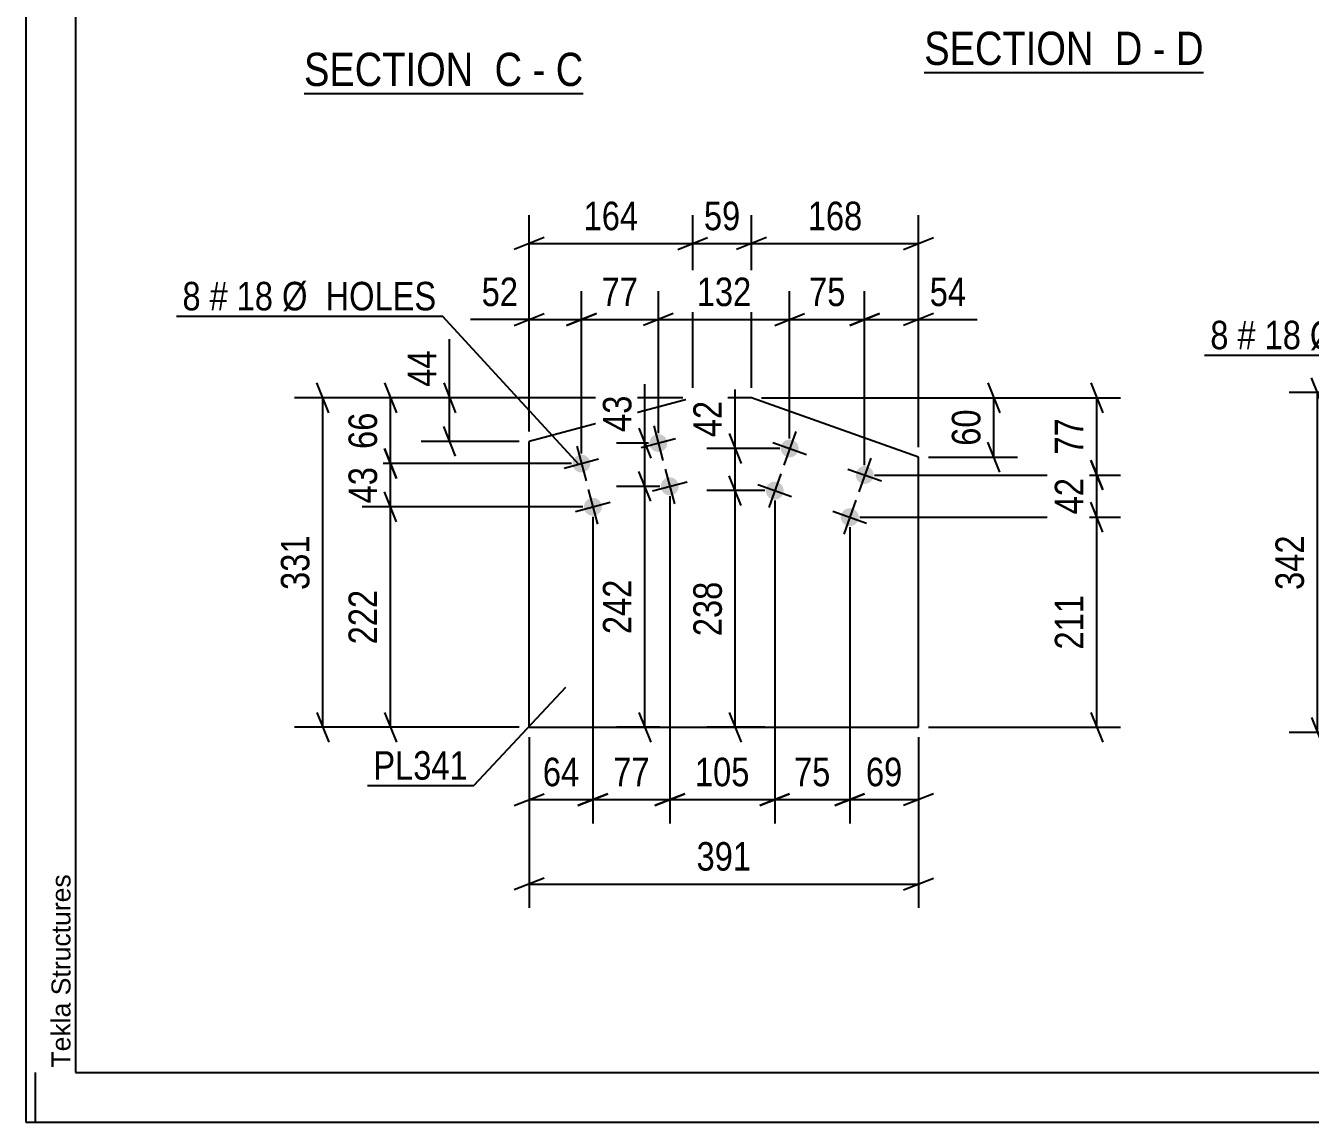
# Model space of a CAD drawing. Header units: millimetres. Extents: x 0 to 841, y 0 to 594.
# Drawn here: x 0 to 129.1, y 0 to 110.2 of the extents above; entities that cross this region are included whole.
import ezdxf

# ---------------------------------------------------------------- set-up
doc = ezdxf.new("R2010")
doc.units = ezdxf.units.MM
doc.styles.add('Arial', font='ARIAL.TTF', dxfattribs={"height": 0.2})
doc.styles.add('Arial Narrow', font='ARIALN.TTF', dxfattribs={"height": 0.2})

# ---------------------------------------------------------------- blocks, each defined once
blk = doc.blocks.new('Unknown-122569494-18 - 2041')
at = {"color": 6, "linetype": 'Continuous'}
blk.add_line((90.33, 105.53), (118.4, 105.53), dxfattribs=at)
at = {"color": 0, "linetype": 'Continuous'}
for points in [[(108.44, 106.28), (108.44, 109.78), (90.33, 109.78), (90.33, 106.28)], [(112.26, 106.28), (112.26, 109.78), (109.49, 109.78), (109.49, 106.28)], [(114.59, 106.28), (114.59, 109.78), (113.31, 109.78), (113.31, 106.28)], [(118.4, 106.28), (118.4, 109.78), (115.64, 109.78), (115.64, 106.28)]]:
    blk.add_wipeout(points, dxfattribs=at)
at = {"color": 7, "linetype": 'Continuous', "style": 'Arial Narrow'}
for s, p in [('SECTION ', (90.33, 106.28)), ('D', (109.49, 106.28)), ('D', (115.64, 106.28)), ('-', (113.31, 106.28))]:
    blk.add_text(s, height=3.34, dxfattribs=at).set_placement(p)
blk = doc.blocks.new('Unknown-122569494-1133')
at = {"color": 5, "linetype": 'Continuous'}
for p, q in [((0, 594), (0, 0)), ((5, 589), (5, 5)), ((1, 0), (1, 5)), ((5, 5), (836, 5)), ((0, 0), (841, 0))]:
    blk.add_line(p, q, dxfattribs=at)
at = {"color": 174, "linetype": 'Continuous', "style": 'Arial'}
blk.add_text('Tekla Structures', height=1.9102, rotation=90, dxfattribs=at).set_placement((4.5, 5.5))
blk = doc.blocks.new('Unknown-122569494-20 - 8133')
at = {"color": 6, "linetype": 'Continuous'}
blk.add_line((27.98, 103.41), (56.05, 103.41), dxfattribs=at)
at = {"color": 0, "linetype": 'Continuous'}
for points in [[(46.09, 104.16), (46.09, 107.66), (27.98, 107.66), (27.98, 104.16)], [(49.91, 104.16), (49.91, 107.66), (47.14, 107.66), (47.14, 104.16)], [(52.24, 104.16), (52.24, 107.66), (50.96, 107.66), (50.96, 104.16)], [(56.05, 104.16), (56.05, 107.66), (53.29, 107.66), (53.29, 104.16)]]:
    blk.add_wipeout(points, dxfattribs=at)
at = {"color": 7, "linetype": 'Continuous', "style": 'Arial Narrow'}
for s, p in [('SECTION ', (27.98, 104.16)), ('C', (47.14, 104.16)), ('C', (53.29, 104.16)), ('-', (50.96, 104.16))]:
    blk.add_text(s, height=3.34, dxfattribs=at).set_placement(p)
blk = doc.blocks.new('Part-122569494-1410 - 1394')
at = {"color": 2, "linetype": 'Continuous'}
for p, q in [((67.05, 72.81), (50.62, 68.44)), ((72.97, 72.81), (67.05, 72.81)), ((89.76, 66.85), (72.97, 72.81)), ((50.62, 39.7), (50.62, 68.44)), ((89.76, 39.7), (89.76, 66.85)), ((50.62, 39.7), (89.76, 39.7))]:
    blk.add_line(p, q, dxfattribs=at)
blk = doc.blocks.new('Bolt-122569494-1415 - 1394')
at = {"linetype": 'Continuous'}
for points in [[(77.65, 67.43, -1), (75.96, 68.04, -1)], [(85.19, 64.76, -1), (83.5, 65.36, -1)], [(76.15, 63.19, -1), (74.45, 63.79, -1)], [(83.69, 60.52, -1), (81.99, 61.12, -1)]]:
    blk.add_hatch(color=1, dxfattribs=at).paths.add_polyline_path(points)
at = {"color": 1, "linetype": 'Continuous'}
for p, q in [((77.41, 69.43), (76.2, 66.04)), ((75.11, 68.34), (78.5, 67.13)), ((84.95, 66.76), (83.74, 63.36)), ((75.9, 65.19), (74.7, 61.8)), ((82.65, 65.66), (86.04, 64.46)), ((73.6, 64.09), (77, 62.89)), ((83.44, 62.52), (82.24, 59.12)), ((81.14, 61.42), (84.54, 60.22))]:
    blk.add_line(p, q, dxfattribs=at)
blk = doc.blocks.new('Bolt-122569494-1420 - 1394')
at = {"linetype": 'Continuous'}
for points in [[(64.47, 68.5, -1), (62.73, 68.04, -1)], [(56.73, 66.44, -1), (55, 65.98, -1)], [(65.62, 64.15, -1), (63.88, 63.69, -1)], [(57.89, 62.1, -1), (56.15, 61.63, -1)]]:
    blk.add_hatch(color=1, dxfattribs=at).paths.add_polyline_path(points)
at = {"color": 1, "linetype": 'Continuous'}
for p, q in [((63.13, 70.01), (64.06, 66.53)), ((61.86, 67.81), (65.34, 68.73)), ((55.4, 67.95), (56.33, 64.47)), ((54.13, 65.75), (57.6, 66.68)), ((64.29, 65.66), (65.22, 62.18)), ((56.56, 63.6), (57.48, 60.13)), ((63.01, 63.46), (66.49, 64.38)), ((55.28, 61.4), (58.76, 62.33))]:
    blk.add_line(p, q, dxfattribs=at)
blk = doc.blocks.new('StraightDimension-122569494-1945 - 1704')
at = {"color": 7, "linetype": 'Continuous'}
for p, q in [((130.45, 71.84), (129.25, 74.84)), ((167.38, 73.34), (127, 73.34)), ((129.85, 39.18), (129.85, 73.34)), ((129.25, 40.68), (130.45, 37.68)), ((150.59, 39.18), (127, 39.18))]:
    blk.add_line(p, q, dxfattribs=at)
at = {"color": 0}
blk.add_wipeout([(129.1, 59.6), (124.9, 59.6), (124.9, 52.91), (129.1, 52.91)], dxfattribs=at)
at = {"color": 3, "style": 'Arial Narrow'}
blk.add_text('342', height=2.863, rotation=90.0002, dxfattribs=at).set_placement((128.5, 53.51))
blk = doc.blocks.new('StraightDimension-122569494-1422 - 1394')
at = {"color": 7, "linetype": 'Continuous'}
for p, q in [((50.62, 69.44), (50.62, 91.17)), ((67.05, 73.81), (67.05, 91.17)), ((52.12, 88.92), (49.12, 87.72)), ((50.62, 88.32), (67.05, 88.32)), ((65.55, 87.72), (68.55, 88.92))]:
    blk.add_line(p, q, dxfattribs=at)
at = {"color": 0}
blk.add_wipeout([(62.17, 89.07), (62.17, 93.27), (55.49, 93.27), (55.49, 89.07)], dxfattribs=at)
at = {"color": 3, "style": 'Arial Narrow'}
blk.add_text('164', height=2.863, dxfattribs=at).set_placement((56.09, 89.67))
blk = doc.blocks.new('StraightDimension-122569494-1498 - 1394')
at = {"color": 7, "linetype": 'Continuous'}
for p, q in [((50.62, 69.44), (50.62, 83.54)), ((55.87, 67.21), (55.87, 83.54)), ((50.62, 80.69), (44.71, 80.69)), ((50.62, 80.69), (44.71, 80.69)), ((49.12, 80.09), (52.12, 81.29)), ((50.62, 80.69), (55.87, 80.69)), ((57.37, 81.29), (54.37, 80.09))]:
    blk.add_line(p, q, dxfattribs=at)
at = {"color": 0}
blk.add_wipeout([(50.09, 81.44), (50.09, 85.64), (45.24, 85.64), (45.24, 81.44)], dxfattribs=at)
at = {"color": 3, "style": 'Arial Narrow'}
blk.add_text('52', height=2.863, dxfattribs=at).set_placement((45.84, 82.04))
blk = doc.blocks.new('StraightDimension-122569494-1434 - 1394')
at = {"color": 7, "linetype": 'Continuous'}
for p, q in [((67.05, 73.81), (67.05, 91.17)), ((72.97, 73.81), (72.97, 91.17)), ((65.55, 87.72), (68.55, 88.92)), ((67.05, 88.32), (72.97, 88.32)), ((74.47, 88.92), (71.47, 87.72))]:
    blk.add_line(p, q, dxfattribs=at)
at = {"color": 0}
blk.add_wipeout([(72.44, 89.07), (72.44, 93.27), (67.58, 93.27), (67.58, 89.07)], dxfattribs=at)
at = {"color": 3, "style": 'Arial Narrow'}
blk.add_text('59', height=2.863, dxfattribs=at).set_placement((68.18, 89.67))
blk = doc.blocks.new('StraightDimension-122569494-1543 - 1394')
at = {"color": 7, "linetype": 'Continuous'}
for p, q in [((107.07, 74.31), (108.27, 71.31)), ((73.97, 72.81), (110.07, 72.81)), ((107.67, 65.06), (107.67, 72.81)), ((108.27, 63.56), (107.07, 66.56)), ((85.34, 65.06), (110.07, 65.06))]:
    blk.add_line(p, q, dxfattribs=at)
at = {"color": 0}
blk.add_wipeout([(106.92, 71.36), (102.72, 71.36), (102.72, 66.51), (106.92, 66.51)], dxfattribs=at)
at = {"color": 3, "style": 'Arial Narrow'}
blk.add_text('77', height=2.863, rotation=90.0002, dxfattribs=at).set_placement((106.32, 67.11))
blk = doc.blocks.new('StraightDimension-122569494-1653 - 1394')
at = {"color": 7, "linetype": 'Continuous'}
for p, q in [((64.75, 62.92), (64.75, 30.03)), ((75.3, 62.49), (75.3, 30.03)), ((63.25, 31.83), (66.25, 33.03)), ((64.75, 32.43), (75.3, 32.43)), ((76.8, 33.03), (73.8, 31.83))]:
    blk.add_line(p, q, dxfattribs=at)
at = {"color": 0}
blk.add_wipeout([(73.37, 33.18), (73.37, 37.38), (66.68, 37.38), (66.68, 33.18)], dxfattribs=at)
at = {"color": 3, "style": 'Arial Narrow'}
blk.add_text('105', height=2.863, dxfattribs=at).set_placement((67.28, 33.78))
blk = doc.blocks.new('StraightDimension-122569494-1508 - 1394')
at = {"color": 7, "linetype": 'Continuous'}
for p, q in [((55.87, 67.21), (55.87, 83.54)), ((63.6, 69.27), (63.6, 83.54)), ((54.37, 80.09), (57.37, 81.29)), ((55.87, 80.69), (63.6, 80.69)), ((65.1, 81.29), (62.1, 80.09))]:
    blk.add_line(p, q, dxfattribs=at)
at = {"color": 0}
blk.add_wipeout([(62.16, 81.44), (62.16, 85.64), (57.3, 85.64), (57.3, 81.44)], dxfattribs=at)
at = {"color": 3, "style": 'Arial Narrow'}
blk.add_text('77', height=2.863, dxfattribs=at).set_placement((57.9, 82.04))
blk = doc.blocks.new('StraightDimension-122569494-1444 - 1394')
at = {"color": 7, "linetype": 'Continuous'}
for p, q in [((72.97, 73.81), (72.97, 91.17)), ((89.76, 67.85), (89.76, 91.17)), ((74.47, 88.92), (71.47, 87.72)), ((72.97, 88.32), (89.76, 88.32)), ((88.26, 87.72), (91.26, 88.92))]:
    blk.add_line(p, q, dxfattribs=at)
at = {"color": 0}
blk.add_wipeout([(84.7, 89.07), (84.7, 93.27), (78.02, 93.27), (78.02, 89.07)], dxfattribs=at)
at = {"color": 3, "style": 'Arial Narrow'}
blk.add_text('168', height=2.863, dxfattribs=at).set_placement((78.62, 89.67))
blk = doc.blocks.new('StraightDimension-122569494-1633 - 1394')
at = {"color": 7, "linetype": 'Continuous'}
for p, q in [((57.02, 60.86), (57.02, 30.03)), ((50.62, 38.7), (50.62, 30.03)), ((49.12, 31.83), (52.12, 33.03)), ((50.62, 32.43), (57.02, 32.43)), ((58.52, 33.03), (55.52, 31.83))]:
    blk.add_line(p, q, dxfattribs=at)
at = {"color": 0}
blk.add_wipeout([(56.25, 33.18), (56.25, 37.38), (51.39, 37.38), (51.39, 33.18)], dxfattribs=at)
at = {"color": 3, "style": 'Arial Narrow'}
blk.add_text('64', height=2.863, dxfattribs=at).set_placement((51.99, 33.78))
blk = doc.blocks.new('StraightDimension-122569494-1488 - 1394')
at = {"color": 7, "linetype": 'Continuous'}
for p, q in [((76.8, 68.73), (76.8, 83.54)), ((84.34, 66.06), (84.34, 83.54)), ((75.3, 80.09), (78.3, 81.29)), ((76.8, 80.69), (84.34, 80.69)), ((85.84, 81.29), (82.84, 80.09))]:
    blk.add_line(p, q, dxfattribs=at)
at = {"color": 0}
blk.add_wipeout([(83, 81.44), (83, 85.64), (78.15, 85.64), (78.15, 81.44)], dxfattribs=at)
at = {"color": 3, "style": 'Arial Narrow'}
blk.add_text('75', height=2.863, dxfattribs=at).set_placement((78.75, 82.04))
blk = doc.blocks.new('StraightDimension-122569494-1455 - 1394')
at = {"color": 7, "linetype": 'Continuous'}
for p, q in [((50.62, 38.7), (50.62, 21.55)), ((89.76, 38.7), (89.76, 21.55)), ((52.12, 24.55), (49.12, 23.35)), ((88.26, 23.35), (91.26, 24.55)), ((50.62, 23.95), (89.76, 23.95))]:
    blk.add_line(p, q, dxfattribs=at)
at = {"color": 0}
blk.add_wipeout([(73.53, 24.7), (73.53, 28.9), (66.84, 28.9), (66.84, 24.7)], dxfattribs=at)
at = {"color": 3, "style": 'Arial Narrow'}
blk.add_text('391', height=2.863, dxfattribs=at).set_placement((67.44, 25.3))
blk = doc.blocks.new('StraightDimension-122569494-1460 - 1394')
at = {"color": 7, "linetype": 'Continuous'}
for p, q in [((42.62, 72.81), (42.62, 78.71)), ((42.62, 72.81), (42.62, 78.71)), ((42.02, 74.31), (43.22, 71.31)), ((66.05, 72.81), (39.77, 72.81)), ((42.62, 68.44), (42.62, 72.81)), ((43.22, 66.94), (42.02, 69.94)), ((49.62, 68.44), (39.77, 68.44))]:
    blk.add_line(p, q, dxfattribs=at)
at = {"color": 0}
blk.add_wipeout([(41.87, 78.19), (37.67, 78.19), (37.67, 73.33), (41.87, 73.33)], dxfattribs=at)
at = {"color": 3, "style": 'Arial Narrow'}
blk.add_text('44', height=2.863, rotation=90.0002, dxfattribs=at).set_placement((41.27, 73.93))
blk = doc.blocks.new('StraightDimension-122569494-1469 - 1394')
at = {"color": 7, "linetype": 'Continuous'}
for p, q in [((96.72, 74.31), (97.92, 71.31)), ((73.97, 72.81), (99.72, 72.81)), ((97.32, 66.85), (97.32, 72.81)), ((97.92, 65.35), (96.72, 68.35)), ((90.76, 66.85), (99.72, 66.85))]:
    blk.add_line(p, q, dxfattribs=at)
at = {"color": 0}
blk.add_wipeout([(96.57, 72.26), (92.37, 72.26), (92.37, 67.4), (96.57, 67.4)], dxfattribs=at)
at = {"color": 3, "style": 'Arial Narrow'}
blk.add_text('60', height=2.863, rotation=90.0002, dxfattribs=at).set_placement((95.97, 68))
blk = doc.blocks.new('StraightDimension-122569494-1478 - 1394')
at = {"color": 7, "linetype": 'Continuous'}
for p, q in [((84.34, 66.06), (84.34, 83.54)), ((89.76, 67.85), (89.76, 83.54)), ((82.84, 80.09), (85.84, 81.29)), ((84.34, 80.69), (89.76, 80.69)), ((91.26, 81.29), (88.26, 80.09)), ((89.76, 80.69), (95.66, 80.69)), ((89.76, 80.69), (95.66, 80.69))]:
    blk.add_line(p, q, dxfattribs=at)
at = {"color": 0}
blk.add_wipeout([(95.14, 81.44), (95.14, 85.64), (90.28, 85.64), (90.28, 81.44)], dxfattribs=at)
at = {"color": 3, "style": 'Arial Narrow'}
blk.add_text('54', height=2.863, dxfattribs=at).set_placement((90.88, 82.04))
blk = doc.blocks.new('StraightDimension-122569494-1518 - 1394')
at = {"color": 7, "linetype": 'Continuous'}
for p, q in [((63.6, 69.27), (63.6, 83.54)), ((76.8, 68.73), (76.8, 83.54)), ((65.1, 81.29), (62.1, 80.09)), ((63.6, 80.69), (76.8, 80.69)), ((75.3, 80.09), (78.3, 81.29))]:
    blk.add_line(p, q, dxfattribs=at)
at = {"color": 0}
blk.add_wipeout([(73.54, 81.44), (73.54, 85.64), (66.86, 85.64), (66.86, 81.44)], dxfattribs=at)
at = {"color": 3, "style": 'Arial Narrow'}
blk.add_text('132', height=2.863, dxfattribs=at).set_placement((67.46, 82.04))
blk = doc.blocks.new('StraightDimension-122569494-1529 - 1394')
at = {"color": 7, "linetype": 'Continuous'}
for p, q in [((108.27, 59.32), (107.07, 62.32)), ((83.84, 60.82), (110.07, 60.82)), ((107.67, 39.7), (107.67, 60.82)), ((107.07, 41.2), (108.27, 38.2)), ((90.76, 39.7), (110.07, 39.7))]:
    blk.add_line(p, q, dxfattribs=at)
at = {"color": 0}
blk.add_wipeout([(106.92, 53.6), (102.72, 53.6), (102.72, 46.92), (106.92, 46.92)], dxfattribs=at)
at = {"color": 3, "style": 'Arial Narrow'}
blk.add_text('211', height=2.863, rotation=90.0002, dxfattribs=at).set_placement((106.32, 47.52))
blk = doc.blocks.new('StraightDimension-122569494-1594 - 1394')
at = {"color": 7, "linetype": 'Continuous'}
for p, q in [((71.93, 61.99), (70.73, 64.99)), ((74.3, 63.49), (68.48, 63.49)), ((71.33, 39.7), (71.33, 63.49)), ((70.73, 41.2), (71.93, 38.2)), ((74.3, 39.7), (68.48, 39.7))]:
    blk.add_line(p, q, dxfattribs=at)
at = {"color": 0}
blk.add_wipeout([(70.58, 54.94), (66.38, 54.94), (66.38, 48.26), (70.58, 48.26)], dxfattribs=at)
at = {"color": 3, "style": 'Arial Narrow'}
blk.add_text('238', height=2.863, rotation=90.0002, dxfattribs=at).set_placement((69.98, 48.86))
blk = doc.blocks.new('StraightDimension-122569494-1535 - 1394')
at = {"color": 7, "linetype": 'Continuous'}
for p, q in [((107.07, 66.56), (108.27, 63.56)), ((85.34, 65.06), (110.07, 65.06)), ((107.67, 60.82), (107.67, 65.06)), ((108.27, 59.32), (107.07, 62.32)), ((83.84, 60.82), (110.07, 60.82))]:
    blk.add_line(p, q, dxfattribs=at)
at = {"color": 0}
blk.add_wipeout([(106.92, 65.37), (102.72, 65.37), (102.72, 60.51), (106.92, 60.51)], dxfattribs=at)
at = {"color": 3, "style": 'Arial Narrow'}
blk.add_text('42', height=2.863, rotation=90.0002, dxfattribs=at).set_placement((106.32, 61.11))
blk = doc.blocks.new('StraightDimension-122569494-1552 - 1394')
at = {"color": 7, "linetype": 'Continuous'}
for p, q in [((36.07, 74.31), (37.27, 71.31)), ((66.05, 72.81), (33.82, 72.81)), ((36.67, 66.21), (36.67, 72.81)), ((37.27, 64.71), (36.07, 67.71)), ((54.87, 66.21), (33.82, 66.21))]:
    blk.add_line(p, q, dxfattribs=at)
at = {"color": 0}
blk.add_wipeout([(35.92, 71.94), (31.72, 71.94), (31.72, 67.08), (35.92, 67.08)], dxfattribs=at)
at = {"color": 3, "style": 'Arial Narrow'}
blk.add_text('66', height=2.863, rotation=90.0002, dxfattribs=at).set_placement((35.32, 67.68))
blk = doc.blocks.new('StraightDimension-122569494-1560 - 1394')
at = {"color": 7, "linetype": 'Continuous'}
for p, q in [((36.07, 67.71), (37.27, 64.71)), ((54.87, 66.21), (33.82, 66.21)), ((36.67, 61.86), (36.67, 66.21)), ((37.27, 60.36), (36.07, 63.36)), ((56.02, 61.86), (33.82, 61.86))]:
    blk.add_line(p, q, dxfattribs=at)
at = {"color": 0}
blk.add_wipeout([(35.92, 66.47), (31.72, 66.47), (31.72, 61.61), (35.92, 61.61)], dxfattribs=at)
at = {"color": 3, "style": 'Arial Narrow'}
blk.add_text('43', height=2.863, rotation=90.0002, dxfattribs=at).set_placement((35.32, 62.21))
blk = doc.blocks.new('StraightDimension-122569494-1568 - 1394')
at = {"color": 7, "linetype": 'Continuous'}
for p, q in [((37.27, 60.36), (36.07, 63.36)), ((56.02, 61.86), (33.82, 61.86)), ((36.67, 39.7), (36.67, 61.86)), ((36.07, 41.2), (37.27, 38.2)), ((49.62, 39.7), (33.82, 39.7))]:
    blk.add_line(p, q, dxfattribs=at)
at = {"color": 0}
blk.add_wipeout([(35.92, 54.13), (31.72, 54.13), (31.72, 47.44), (35.92, 47.44)], dxfattribs=at)
at = {"color": 3, "style": 'Arial Narrow'}
blk.add_text('222', height=2.863, rotation=90.0002, dxfattribs=at).set_placement((35.32, 48.04))
blk = doc.blocks.new('StraightDimension-122569494-1639 - 1394')
at = {"color": 7, "linetype": 'Continuous'}
for p, q in [((82.84, 59.82), (82.84, 30.03)), ((89.76, 38.7), (89.76, 30.03)), ((81.34, 31.83), (84.34, 33.03)), ((82.84, 32.43), (89.76, 32.43)), ((91.26, 33.03), (88.26, 31.83))]:
    blk.add_line(p, q, dxfattribs=at)
at = {"color": 0}
blk.add_wipeout([(88.73, 33.18), (88.73, 37.38), (83.87, 37.38), (83.87, 33.18)], dxfattribs=at)
at = {"color": 3, "style": 'Arial Narrow'}
blk.add_text('69', height=2.863, dxfattribs=at).set_placement((84.47, 33.78))
blk = doc.blocks.new('StraightDimension-122569494-1575 - 1394')
at = {"color": 7, "linetype": 'Continuous'}
for p, q in [((30.47, 71.31), (29.27, 74.31)), ((66.05, 72.81), (27.02, 72.81)), ((29.87, 39.7), (29.87, 72.81)), ((29.27, 41.2), (30.47, 38.2)), ((49.62, 39.7), (27.02, 39.7))]:
    blk.add_line(p, q, dxfattribs=at)
at = {"color": 0}
blk.add_wipeout([(29.12, 59.6), (24.92, 59.6), (24.92, 52.91), (29.12, 52.91)], dxfattribs=at)
at = {"color": 3, "style": 'Arial Narrow'}
blk.add_text('331', height=2.863, rotation=90.0002, dxfattribs=at).set_placement((28.52, 53.51))
blk = doc.blocks.new('StraightDimension-122569494-1584 - 1394')
at = {"color": 7, "linetype": 'Continuous'}
for p, q in [((71.33, 67.73), (71.33, 73.64)), ((71.33, 67.73), (71.33, 73.64)), ((70.73, 69.23), (71.93, 66.23)), ((75.8, 67.73), (68.48, 67.73)), ((71.33, 63.49), (71.33, 67.73)), ((71.93, 61.99), (70.73, 64.99)), ((74.3, 63.49), (68.48, 63.49))]:
    blk.add_line(p, q, dxfattribs=at)
at = {"color": 0}
blk.add_wipeout([(70.58, 73.12), (66.38, 73.12), (66.38, 68.26), (70.58, 68.26)], dxfattribs=at)
at = {"color": 3, "style": 'Arial Narrow'}
blk.add_text('42', height=2.863, rotation=90.0002, dxfattribs=at).set_placement((69.98, 68.86))
blk = doc.blocks.new('StraightDimension-122569494-1609 - 1394')
at = {"color": 7, "linetype": 'Continuous'}
for p, q in [((62.84, 62.42), (61.64, 65.42)), ((63.75, 63.92), (59.39, 63.92)), ((62.24, 39.7), (62.24, 63.92)), ((61.64, 41.2), (62.84, 38.2)), ((63.75, 39.7), (59.39, 39.7))]:
    blk.add_line(p, q, dxfattribs=at)
at = {"color": 0}
blk.add_wipeout([(61.49, 55.15), (57.29, 55.15), (57.29, 48.47), (61.49, 48.47)], dxfattribs=at)
at = {"color": 3, "style": 'Arial Narrow'}
blk.add_text('242', height=2.863, rotation=90.0002, dxfattribs=at).set_placement((60.89, 49.07))
blk = doc.blocks.new('StraightDimension-122569494-1622 - 1394')
at = {"color": 7, "linetype": 'Continuous'}
for p, q in [((62.24, 68.27), (62.24, 74.18)), ((62.24, 68.27), (62.24, 74.18)), ((61.64, 69.77), (62.84, 66.77)), ((62.6, 68.27), (59.39, 68.27)), ((62.24, 63.92), (62.24, 68.27)), ((62.84, 62.42), (61.64, 65.42)), ((63.75, 63.92), (59.39, 63.92))]:
    blk.add_line(p, q, dxfattribs=at)
at = {"color": 0}
blk.add_wipeout([(61.49, 73.65), (57.29, 73.65), (57.29, 68.79), (61.49, 68.79)], dxfattribs=at)
at = {"color": 3, "style": 'Arial Narrow'}
blk.add_text('43', height=2.863, rotation=90.0002, dxfattribs=at).set_placement((60.89, 69.39))
blk = doc.blocks.new('StraightDimension-122569494-1645 - 1394')
at = {"color": 7, "linetype": 'Continuous'}
for p, q in [((75.3, 62.49), (75.3, 30.03)), ((82.84, 59.82), (82.84, 30.03)), ((73.8, 31.83), (76.8, 33.03)), ((75.3, 32.43), (82.84, 32.43)), ((84.34, 33.03), (81.34, 31.83))]:
    blk.add_line(p, q, dxfattribs=at)
at = {"color": 0}
blk.add_wipeout([(81.5, 33.18), (81.5, 37.38), (76.64, 37.38), (76.64, 33.18)], dxfattribs=at)
at = {"color": 3, "style": 'Arial Narrow'}
blk.add_text('75', height=2.863, dxfattribs=at).set_placement((77.24, 33.78))
blk = doc.blocks.new('StraightDimension-122569494-1661 - 1394')
at = {"color": 7, "linetype": 'Continuous'}
for p, q in [((64.75, 62.92), (64.75, 30.03)), ((57.02, 60.86), (57.02, 30.03)), ((55.52, 31.83), (58.52, 33.03)), ((57.02, 32.43), (64.75, 32.43)), ((66.25, 33.03), (63.25, 31.83))]:
    blk.add_line(p, q, dxfattribs=at)
at = {"color": 0}
blk.add_wipeout([(63.32, 33.18), (63.32, 37.38), (58.46, 37.38), (58.46, 33.18)], dxfattribs=at)
at = {"color": 3, "style": 'Arial Narrow'}
blk.add_text('77', height=2.863, dxfattribs=at).set_placement((59.06, 33.78))
blk = doc.blocks.new('MarkSet-122569494-1974 - 1704')
at = {"color": 0}
for points in [[(120.92, 77.7), (120.92, 80.7), (119.09, 80.7), (119.09, 77.7)], [(123.65, 77.7), (123.65, 80.7), (121.82, 80.7), (121.82, 77.7)], [(128.2, 77.7), (128.2, 80.7), (124.55, 80.7), (124.55, 77.7)], [(144.63, 77.7), (144.63, 80.7), (129.1, 80.7), (129.1, 77.7)]]:
    blk.add_wipeout(points, dxfattribs=at)
for points in [[(120.92, 77.7), (120.92, 80.7), (119.09, 80.7), (119.09, 77.7)], [(123.65, 77.7), (123.65, 80.7), (121.82, 80.7), (121.82, 77.7)], [(128.2, 77.7), (128.2, 80.7), (124.55, 80.7), (124.55, 77.7)], [(144.63, 77.7), (144.63, 80.7), (129.1, 80.7), (129.1, 77.7)]]:
    blk.add_wipeout(points, dxfattribs=at)
at = {"color": 7, "linetype": 'Continuous'}
for p in [(118.49, 77.1), (157, 65.59)]:
    blk.add_line(p, (145.23, 77.1), dxfattribs=at)
at = {"color": 3, "style": 'Arial Narrow'}
for s, height, p in [('8', 2.86, (119.09, 77.7)), ('#', 2.86, (121.82, 77.7)), ('18', 2.863, (124.55, 77.7)), ('Ø  HOLES', 2.863, (129.1, 77.7))]:
    blk.add_text(s, height=height, dxfattribs=at).set_placement(p)
blk = doc.blocks.new('Mark-122569494-1406 - 1394')
at = {"color": 0}
blk.add_wipeout([(44.46, 34.44), (44.46, 37.44), (34.95, 37.44), (34.95, 34.44)], dxfattribs=at)
blk.add_wipeout([(44.46, 34.44), (44.46, 37.44), (34.95, 37.44), (34.95, 34.44)], dxfattribs=at)
at = {"color": 30, "linetype": 'Continuous'}
for p in [(54.26, 43.7), (34.35, 33.84)]:
    blk.add_line(p, (45.06, 33.84), dxfattribs=at)
at = {"color": 3, "style": 'Arial Narrow'}
blk.add_text('PL341', height=2.863, dxfattribs=at).set_placement((34.95, 34.44))
blk = doc.blocks.new('MarkSet-122569494-1697 - 1394')
at = {"color": 0}
for points in [[(17.59, 81.61), (17.59, 84.61), (15.76, 84.61), (15.76, 81.61)], [(20.31, 81.61), (20.31, 84.61), (18.49, 84.61), (18.49, 81.61)], [(24.87, 81.61), (24.87, 84.61), (21.21, 84.61), (21.21, 81.61)], [(41.3, 81.61), (41.3, 84.61), (25.77, 84.61), (25.77, 81.61)]]:
    blk.add_wipeout(points, dxfattribs=at)
for points in [[(17.59, 81.61), (17.59, 84.61), (15.76, 84.61), (15.76, 81.61)], [(20.31, 81.61), (20.31, 84.61), (18.49, 84.61), (18.49, 81.61)], [(24.87, 81.61), (24.87, 84.61), (21.21, 84.61), (21.21, 81.61)], [(41.3, 81.61), (41.3, 84.61), (25.77, 84.61), (25.77, 81.61)]]:
    blk.add_wipeout(points, dxfattribs=at)
at = {"color": 7, "linetype": 'Continuous'}
for p in [(15.16, 81.01), (55.63, 66.1)]:
    blk.add_line(p, (41.9, 81.01), dxfattribs=at)
at = {"color": 3, "style": 'Arial Narrow'}
for s, height, p in [('8', 2.86, (15.76, 81.61)), ('#', 2.86, (18.49, 81.61)), ('18', 2.863, (21.21, 81.61)), ('Ø  HOLES', 2.863, (25.77, 81.61))]:
    blk.add_text(s, height=height, dxfattribs=at).set_placement(p)

msp = doc.modelspace()

# ---------------------------------------------------------------- block references
for name in ['Unknown-122569494-18 - 2041', 'Part-122569494-1410 - 1394', 'Bolt-122569494-1420 - 1394', 'Bolt-122569494-1415 - 1394']:
    msp.add_blockref(name, (0, 0))

# ---------------------------------------------------------------- next in the draw order: block references
msp.add_blockref('Unknown-122569494-1133', (0, 0))

# ---------------------------------------------------------------- next in the draw order: block references
for name in ['Unknown-122569494-20 - 8133', 'StraightDimension-122569494-1422 - 1394', 'StraightDimension-122569494-1945 - 1704', 'StraightDimension-122569494-1633 - 1394']:
    msp.add_blockref(name, (0, 0))

# ---------------------------------------------------------------- next in the draw order: block references
for name in ['StraightDimension-122569494-1434 - 1394', 'StraightDimension-122569494-1498 - 1394', 'MarkSet-122569494-1974 - 1704']:
    msp.add_blockref(name, (0, 0))

# ---------------------------------------------------------------- next in the draw order: block references
for name in ['StraightDimension-122569494-1508 - 1394', 'StraightDimension-122569494-1543 - 1394']:
    msp.add_blockref(name, (0, 0))

# ---------------------------------------------------------------- next in the draw order: block references
for name in ['StraightDimension-122569494-1444 - 1394', 'StraightDimension-122569494-1460 - 1394', 'StraightDimension-122569494-1653 - 1394']:
    msp.add_blockref(name, (0, 0))

# ---------------------------------------------------------------- next in the draw order: block references
for name in ['StraightDimension-122569494-1488 - 1394', 'StraightDimension-122569494-1455 - 1394']:
    msp.add_blockref(name, (0, 0))

# ---------------------------------------------------------------- next in the draw order: block references
for name in ['StraightDimension-122569494-1469 - 1394', 'StraightDimension-122569494-1529 - 1394']:
    msp.add_blockref(name, (0, 0))

# ---------------------------------------------------------------- next in the draw order: block references
for name in ['StraightDimension-122569494-1518 - 1394', 'StraightDimension-122569494-1478 - 1394', 'StraightDimension-122569494-1594 - 1394']:
    msp.add_blockref(name, (0, 0))

# ---------------------------------------------------------------- next in the draw order: block references
for name in ['StraightDimension-122569494-1552 - 1394', 'StraightDimension-122569494-1535 - 1394']:
    msp.add_blockref(name, (0, 0))

# ---------------------------------------------------------------- next in the draw order: block references
for name in ['StraightDimension-122569494-1560 - 1394', 'StraightDimension-122569494-1639 - 1394']:
    msp.add_blockref(name, (0, 0))

# ---------------------------------------------------------------- next in the draw order: block references
msp.add_blockref('StraightDimension-122569494-1568 - 1394', (0, 0))

# ---------------------------------------------------------------- next in the draw order: block references
msp.add_blockref('StraightDimension-122569494-1575 - 1394', (0, 0))

# ---------------------------------------------------------------- next in the draw order: block references
for name in ['MarkSet-122569494-1697 - 1394', 'StraightDimension-122569494-1584 - 1394', 'StraightDimension-122569494-1609 - 1394', 'Mark-122569494-1406 - 1394']:
    msp.add_blockref(name, (0, 0))

# ---------------------------------------------------------------- next in the draw order: block references
for name in ['StraightDimension-122569494-1622 - 1394', 'StraightDimension-122569494-1645 - 1394']:
    msp.add_blockref(name, (0, 0))

# ---------------------------------------------------------------- next in the draw order: block references
msp.add_blockref('StraightDimension-122569494-1661 - 1394', (0, 0))

doc.saveas('drawing.dxf')
